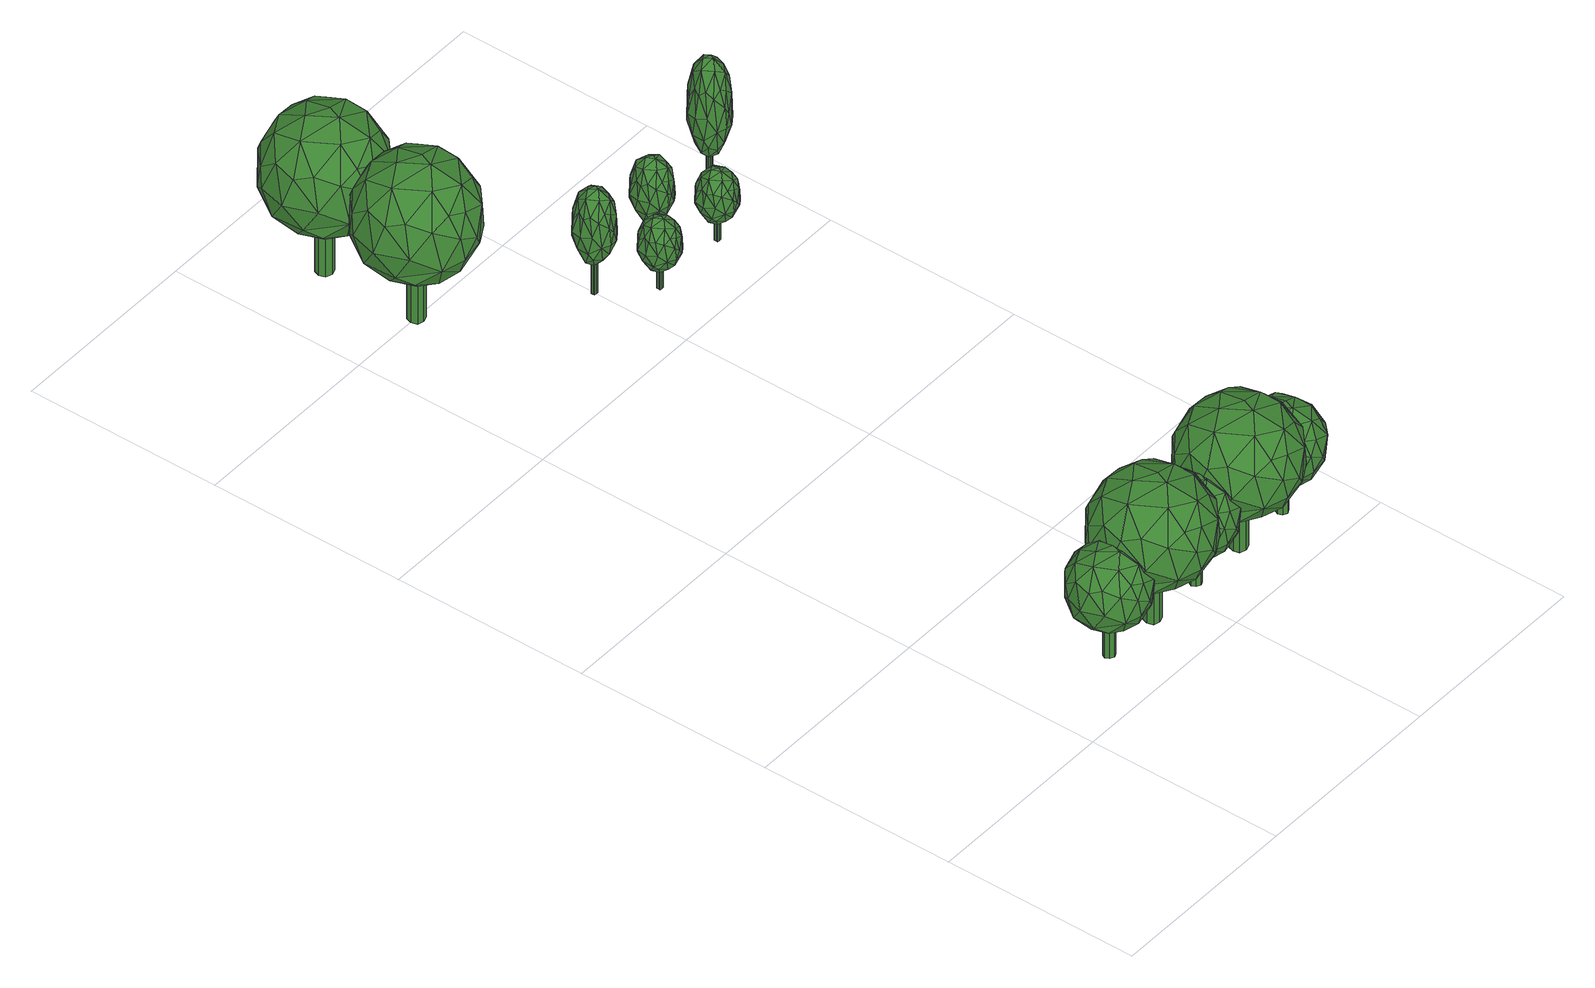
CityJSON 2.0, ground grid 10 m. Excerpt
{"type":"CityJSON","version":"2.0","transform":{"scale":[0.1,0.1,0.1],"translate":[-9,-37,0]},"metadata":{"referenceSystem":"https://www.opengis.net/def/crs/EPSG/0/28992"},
"CityObjects":{
"tree1":{"type":"SolitaryVegetationObject","attributes":{"name":"Alderaan Tree 21","species":"Platanus occidentalis","height":6,"crownDiameter":4},"geometry":[{"type":"MultiSurface","lod":"3","boundaries":[[[0,1,2,3,4,5,6,7]],[[6,8,9,7]],[[5,10,8,6]],[[4,11,10,5]],[[3,12,11,4]],[[2,13,12,3]],[[1,14,13,2]],[[0,15,14,1]],[[7,9,15,0]],[[8,10,11,12,13,14,15,9]],[[16,17,18]],[[19,20,21]],[[22,23,24]],[[25,26,27]],[[16,28,17]],[[18,17,29]],[[30,16,18]],[[31,29,17]],[[32,17,28]],[[19,33,20]],[[21,20,23]],[[34,22,35]],[[36,30,37]],[[38,37,39]],[[40,36,38]],[[41,39,37]],[[42,37,30]],[[43,44,41]],[[45,46,26]],[[47,26,34]],[[48,45,47]],[[25,34,26]],[[27,26,46]],[[49,25,27]],[[50,43,51]],[[52,50,48]],[[53,51,43]],[[54,40,55]],[[56,55,49]],[[28,54,56]],[[57,55,40]],[[58,59,57]],[[60,61,43]],[[30,18,42]],[[62,29,63]],[[48,64,45]],[[54,28,16]],[[32,28,65]],[[27,65,49]],[[46,66,27]],[[67,33,19]],[[68,52,48]],[[34,35,68]],[[21,58,69]],[[38,69,40]],[[39,70,38]],[[59,58,22]],[[25,22,34]],[[53,71,51]],[[18,72,60]],[[45,64,73]],[[74,54,75]],[[44,76,77]],[[44,67,76]],[[78,59,79]],[[72,18,29]],[[30,80,16]],[[31,63,29]],[[66,73,31]],[[20,33,24]],[[70,77,19]],[[81,24,33]],[[36,80,30]],[[40,74,36]],[[41,77,39]],[[45,73,46]],[[68,47,34]],[[50,44,43]],[[48,50,71]],[[81,67,52]],[[71,64,48]],[[61,53,43]],[[72,62,53]],[[54,74,40]],[[65,56,49]],[[69,57,40]],[[60,72,61]],[[42,18,60]],[[64,62,63]],[[73,64,63]],[[75,54,16]],[[80,75,16]],[[76,67,19]],[[77,76,19]],[[35,81,52]],[[79,59,22]],[[25,79,22]],[[49,78,79]],[[32,31,17]],[[66,31,32]],[[70,19,21]],[[24,23,20]],[[35,22,24]],[[38,36,37]],[[42,41,37]],[[60,41,42]],[[47,45,26]],[[52,67,50]],[[53,62,71]],[[56,54,55]],[[57,78,55]],[[57,59,78]],[[27,66,65]],[[66,32,65]],[[68,35,52]],[[38,70,69]],[[70,21,69]],[[31,73,63]],[[66,46,73]],[[58,21,23]],[[70,39,77]],[[23,22,58]],[[81,35,24]],[[36,75,80]],[[36,74,75]],[[41,44,77]],[[60,43,41]],[[68,48,47]],[[25,49,79]],[[50,67,44]],[[71,50,51]],[[81,33,67]],[[71,62,64]],[[61,72,53]],[[72,29,62]],[[65,28,56]],[[55,78,49]],[[69,58,57]]]}]},
"tree2":{"type":"SolitaryVegetationObject","attributes":{"name":"Alderaan Tree 22","species":"Platanus orientalis","height":8,"crownDiameter":6},"geometry":[{"type":"MultiSurface","lod":"3","boundaries":[[[82,83,84,85,86,87,88,89]],[[88,90,91,89]],[[87,92,90,88]],[[86,93,92,87]],[[85,94,93,86]],[[84,95,94,85]],[[83,96,95,84]],[[82,97,96,83]],[[89,91,97,82]],[[90,92,93,94,95,96,97,91]],[[98,99,100]],[[101,102,103]],[[104,105,106]],[[107,108,109]],[[98,110,99]],[[100,99,111]],[[112,98,100]],[[113,111,99]],[[114,99,110]],[[101,115,102]],[[103,102,105]],[[116,104,117]],[[118,112,119]],[[120,119,121]],[[122,118,120]],[[123,121,119]],[[124,119,112]],[[125,126,123]],[[127,128,108]],[[129,108,116]],[[130,127,129]],[[107,116,108]],[[109,108,128]],[[131,107,109]],[[132,125,133]],[[134,132,130]],[[135,133,125]],[[136,122,137]],[[138,137,131]],[[110,136,138]],[[139,137,122]],[[140,141,139]],[[142,143,125]],[[112,100,124]],[[144,111,145]],[[130,146,127]],[[136,110,98]],[[114,110,147]],[[109,147,131]],[[128,148,109]],[[149,115,101]],[[150,134,130]],[[116,117,150]],[[103,140,151]],[[120,151,122]],[[121,152,120]],[[141,140,104]],[[107,104,116]],[[135,153,133]],[[100,154,142]],[[127,146,155]],[[156,136,157]],[[126,158,159]],[[126,149,158]],[[160,141,161]],[[154,100,111]],[[112,162,98]],[[113,145,111]],[[148,155,113]],[[102,115,106]],[[152,159,101]],[[163,106,115]],[[118,162,112]],[[122,156,118]],[[123,159,121]],[[127,155,128]],[[150,129,116]],[[132,126,125]],[[130,132,153]],[[163,149,134]],[[153,146,130]],[[143,135,125]],[[154,144,135]],[[136,156,122]],[[147,138,131]],[[151,139,122]],[[142,154,143]],[[124,100,142]],[[146,144,145]],[[155,146,145]],[[157,136,98]],[[162,157,98]],[[158,149,101]],[[159,158,101]],[[117,163,134]],[[161,141,104]],[[107,161,104]],[[131,160,161]],[[114,113,99]],[[148,113,114]],[[152,101,103]],[[106,105,102]],[[117,104,106]],[[120,118,119]],[[124,123,119]],[[142,123,124]],[[129,127,108]],[[134,149,132]],[[135,144,153]],[[138,136,137]],[[139,160,137]],[[139,141,160]],[[109,148,147]],[[148,114,147]],[[150,117,134]],[[120,152,151]],[[152,103,151]],[[113,155,145]],[[148,128,155]],[[140,103,105]],[[152,121,159]],[[105,104,140]],[[163,117,106]],[[118,157,162]],[[118,156,157]],[[123,126,159]],[[142,125,123]],[[150,130,129]],[[107,131,161]],[[132,149,126]],[[153,132,133]],[[163,115,149]],[[153,144,146]],[[143,154,135]],[[154,111,144]],[[147,110,138]],[[137,160,131]],[[151,140,139]]]}]},
"tree3":{"type":"SolitaryVegetationObject","attributes":{"name":"Alderaan Tree 23","species":"Platanus occidentalis","height":6,"crownDiameter":4},"geometry":[{"type":"MultiSurface","lod":"3","boundaries":[[[164,165,166,167,168,169,170,171]],[[170,172,173,171]],[[169,174,172,170]],[[168,175,174,169]],[[167,176,175,168]],[[166,177,176,167]],[[165,178,177,166]],[[164,179,178,165]],[[171,173,179,164]],[[172,174,175,176,177,178,179,173]],[[180,181,182]],[[183,184,185]],[[186,187,188]],[[189,190,191]],[[180,192,181]],[[182,181,193]],[[194,180,182]],[[195,193,181]],[[196,181,192]],[[183,197,184]],[[185,184,187]],[[198,186,199]],[[200,194,201]],[[202,201,203]],[[204,200,202]],[[205,203,201]],[[206,201,194]],[[207,208,205]],[[209,210,190]],[[211,190,198]],[[212,209,211]],[[189,198,190]],[[191,190,210]],[[213,189,191]],[[214,207,215]],[[216,214,212]],[[217,215,207]],[[218,204,219]],[[220,219,213]],[[192,218,220]],[[221,219,204]],[[222,223,221]],[[224,225,207]],[[194,182,206]],[[226,193,227]],[[212,228,209]],[[218,192,180]],[[196,192,229]],[[191,229,213]],[[210,230,191]],[[231,197,183]],[[232,216,212]],[[198,199,232]],[[185,222,233]],[[202,233,204]],[[203,234,202]],[[223,222,186]],[[189,186,198]],[[217,235,215]],[[182,236,224]],[[209,228,237]],[[238,218,239]],[[208,240,241]],[[208,231,240]],[[242,223,243]],[[236,182,193]],[[194,244,180]],[[195,227,193]],[[230,237,195]],[[184,197,188]],[[234,241,183]],[[245,188,197]],[[200,244,194]],[[204,238,200]],[[205,241,203]],[[209,237,210]],[[232,211,198]],[[214,208,207]],[[212,214,235]],[[245,231,216]],[[235,228,212]],[[225,217,207]],[[236,226,217]],[[218,238,204]],[[229,220,213]],[[233,221,204]],[[224,236,225]],[[206,182,224]],[[228,226,227]],[[237,228,227]],[[239,218,180]],[[244,239,180]],[[240,231,183]],[[241,240,183]],[[199,245,216]],[[243,223,186]],[[189,243,186]],[[213,242,243]],[[196,195,181]],[[230,195,196]],[[234,183,185]],[[188,187,184]],[[199,186,188]],[[202,200,201]],[[206,205,201]],[[224,205,206]],[[211,209,190]],[[216,231,214]],[[217,226,235]],[[220,218,219]],[[221,242,219]],[[221,223,242]],[[191,230,229]],[[230,196,229]],[[232,199,216]],[[202,234,233]],[[234,185,233]],[[195,237,227]],[[230,210,237]],[[222,185,187]],[[234,203,241]],[[187,186,222]],[[245,199,188]],[[200,239,244]],[[200,238,239]],[[205,208,241]],[[224,207,205]],[[232,212,211]],[[189,213,243]],[[214,231,208]],[[235,214,215]],[[245,197,231]],[[235,226,228]],[[225,236,217]],[[236,193,226]],[[229,192,220]],[[219,242,213]],[[233,222,221]]]}]},
"tree4":{"type":"SolitaryVegetationObject","attributes":{"name":"Alderaan Tree 24","species":"Platanus orientalis","height":8,"crownDiameter":6},"geometry":[{"type":"MultiSurface","lod":"3","boundaries":[[[246,247,248,249,250,251,252,253]],[[252,254,255,253]],[[251,256,254,252]],[[250,257,256,251]],[[249,258,257,250]],[[248,259,258,249]],[[247,260,259,248]],[[246,261,260,247]],[[253,255,261,246]],[[254,256,257,258,259,260,261,255]],[[262,263,264]],[[265,266,267]],[[268,269,270]],[[271,272,273]],[[262,274,263]],[[264,263,275]],[[276,262,264]],[[277,275,263]],[[278,263,274]],[[265,279,266]],[[267,266,269]],[[280,268,281]],[[282,276,283]],[[284,283,285]],[[286,282,284]],[[287,285,283]],[[288,283,276]],[[289,290,287]],[[291,292,272]],[[293,272,280]],[[294,291,293]],[[271,280,272]],[[273,272,292]],[[295,271,273]],[[296,289,297]],[[298,296,294]],[[299,297,289]],[[300,286,301]],[[302,301,295]],[[274,300,302]],[[303,301,286]],[[304,305,303]],[[306,307,289]],[[276,264,288]],[[308,275,309]],[[294,310,291]],[[300,274,262]],[[278,274,311]],[[273,311,295]],[[292,312,273]],[[313,279,265]],[[314,298,294]],[[280,281,314]],[[267,304,315]],[[284,315,286]],[[285,316,284]],[[305,304,268]],[[271,268,280]],[[299,317,297]],[[264,318,306]],[[291,310,319]],[[320,300,321]],[[290,322,323]],[[290,313,322]],[[324,305,325]],[[318,264,275]],[[276,326,262]],[[277,309,275]],[[312,319,277]],[[266,279,270]],[[316,323,265]],[[327,270,279]],[[282,326,276]],[[286,320,282]],[[287,323,285]],[[291,319,292]],[[314,293,280]],[[296,290,289]],[[294,296,317]],[[327,313,298]],[[317,310,294]],[[307,299,289]],[[318,308,299]],[[300,320,286]],[[311,302,295]],[[315,303,286]],[[306,318,307]],[[288,264,306]],[[310,308,309]],[[319,310,309]],[[321,300,262]],[[326,321,262]],[[322,313,265]],[[323,322,265]],[[281,327,298]],[[325,305,268]],[[271,325,268]],[[295,324,325]],[[278,277,263]],[[312,277,278]],[[316,265,267]],[[270,269,266]],[[281,268,270]],[[284,282,283]],[[288,287,283]],[[306,287,288]],[[293,291,272]],[[298,313,296]],[[299,308,317]],[[302,300,301]],[[303,324,301]],[[303,305,324]],[[273,312,311]],[[312,278,311]],[[314,281,298]],[[284,316,315]],[[316,267,315]],[[277,319,309]],[[312,292,319]],[[304,267,269]],[[316,285,323]],[[269,268,304]],[[327,281,270]],[[282,321,326]],[[282,320,321]],[[287,290,323]],[[306,289,287]],[[314,294,293]],[[271,295,325]],[[296,313,290]],[[317,296,297]],[[327,279,313]],[[317,308,310]],[[307,318,299]],[[318,275,308]],[[311,274,302]],[[301,324,295]],[[315,304,303]]]}]},
"tree5":{"type":"SolitaryVegetationObject","attributes":{"name":"Alderaan Tree 02","species":"Populus II","height":9,"crownDiameter":6},"geometry":[{"type":"MultiSurface","lod":"3","boundaries":[[[328,329,330,331,332,333,334,335]],[[334,336,337,335]],[[333,338,336,334]],[[332,339,338,333]],[[331,340,339,332]],[[330,341,340,331]],[[329,342,341,330]],[[328,343,342,329]],[[335,337,343,328]],[[336,338,339,340,341,342,343,337]],[[344,345,346]],[[347,348,349]],[[350,351,352]],[[353,354,355]],[[344,356,345]],[[346,345,357]],[[358,344,346]],[[359,357,345]],[[360,345,356]],[[347,361,348]],[[349,348,351]],[[362,350,363]],[[364,358,365]],[[366,365,367]],[[368,364,366]],[[369,367,365]],[[370,365,358]],[[371,372,369]],[[373,374,354]],[[375,354,362]],[[376,373,375]],[[353,362,354]],[[355,354,374]],[[377,353,355]],[[378,371,379]],[[380,378,376]],[[381,379,371]],[[382,368,383]],[[384,383,377]],[[356,382,384]],[[385,383,368]],[[386,387,385]],[[388,389,371]],[[358,346,370]],[[390,357,391]],[[376,392,373]],[[382,356,344]],[[360,356,393]],[[355,393,377]],[[374,394,355]],[[395,361,347]],[[396,380,376]],[[362,363,396]],[[349,386,397]],[[366,397,368]],[[367,398,366]],[[387,386,350]],[[353,350,362]],[[381,399,379]],[[346,400,388]],[[373,392,401]],[[402,382,403]],[[372,404,405]],[[372,395,404]],[[406,387,407]],[[400,346,357]],[[358,408,344]],[[359,391,357]],[[394,401,359]],[[348,361,352]],[[398,405,347]],[[409,352,361]],[[364,408,358]],[[368,402,364]],[[369,405,367]],[[373,401,374]],[[396,375,362]],[[378,372,371]],[[376,378,399]],[[409,395,380]],[[399,392,376]],[[389,381,371]],[[400,390,381]],[[382,402,368]],[[393,384,377]],[[397,385,368]],[[388,400,389]],[[370,346,388]],[[392,390,391]],[[401,392,391]],[[403,382,344]],[[408,403,344]],[[404,395,347]],[[405,404,347]],[[363,409,380]],[[407,387,350]],[[353,407,350]],[[377,406,407]],[[360,359,345]],[[394,359,360]],[[398,347,349]],[[352,351,348]],[[363,350,352]],[[366,364,365]],[[370,369,365]],[[388,369,370]],[[375,373,354]],[[380,395,378]],[[381,390,399]],[[384,382,383]],[[385,406,383]],[[385,387,406]],[[355,394,393]],[[394,360,393]],[[396,363,380]],[[366,398,397]],[[398,349,397]],[[359,401,391]],[[394,374,401]],[[386,349,351]],[[398,367,405]],[[351,350,386]],[[409,363,352]],[[364,403,408]],[[364,402,403]],[[369,372,405]],[[388,371,369]],[[396,376,375]],[[353,377,407]],[[378,395,372]],[[399,378,379]],[[409,361,395]],[[399,390,392]],[[389,400,381]],[[400,357,390]],[[393,356,384]],[[383,406,377]],[[397,386,385]]]}]},
"tree6":{"type":"SolitaryVegetationObject","attributes":{"name":"Alderaan Tree 01","species":"Populus I","height":9,"crownDiameter":6},"geometry":[{"type":"MultiSurface","lod":"3","boundaries":[[[410,411,412,413,414,415,416,417]],[[416,418,419,417]],[[415,420,418,416]],[[414,421,420,415]],[[413,422,421,414]],[[412,423,422,413]],[[411,424,423,412]],[[410,425,424,411]],[[417,419,425,410]],[[418,420,421,422,423,424,425,419]],[[426,427,428]],[[429,430,431]],[[432,433,434]],[[435,436,437]],[[426,438,427]],[[428,427,439]],[[440,426,428]],[[441,439,427]],[[442,427,438]],[[429,443,430]],[[431,430,433]],[[444,432,445]],[[446,440,447]],[[448,447,449]],[[450,446,448]],[[451,449,447]],[[452,447,440]],[[453,454,451]],[[455,456,436]],[[457,436,444]],[[458,455,457]],[[435,444,436]],[[437,436,456]],[[459,435,437]],[[460,453,461]],[[462,460,458]],[[463,461,453]],[[464,450,465]],[[466,465,459]],[[438,464,466]],[[467,465,450]],[[468,469,467]],[[470,471,453]],[[440,428,452]],[[472,439,473]],[[458,474,455]],[[464,438,426]],[[442,438,475]],[[437,475,459]],[[456,476,437]],[[477,443,429]],[[478,462,458]],[[444,445,478]],[[431,468,479]],[[448,479,450]],[[449,480,448]],[[469,468,432]],[[435,432,444]],[[463,481,461]],[[428,482,470]],[[455,474,483]],[[484,464,485]],[[454,486,487]],[[454,477,486]],[[488,469,489]],[[482,428,439]],[[440,490,426]],[[441,473,439]],[[476,483,441]],[[430,443,434]],[[480,487,429]],[[491,434,443]],[[446,490,440]],[[450,484,446]],[[451,487,449]],[[455,483,456]],[[478,457,444]],[[460,454,453]],[[458,460,481]],[[491,477,462]],[[481,474,458]],[[471,463,453]],[[482,472,463]],[[464,484,450]],[[475,466,459]],[[479,467,450]],[[470,482,471]],[[452,428,470]],[[474,472,473]],[[483,474,473]],[[485,464,426]],[[490,485,426]],[[486,477,429]],[[487,486,429]],[[445,491,462]],[[489,469,432]],[[435,489,432]],[[459,488,489]],[[442,441,427]],[[476,441,442]],[[480,429,431]],[[434,433,430]],[[445,432,434]],[[448,446,447]],[[452,451,447]],[[470,451,452]],[[457,455,436]],[[462,477,460]],[[463,472,481]],[[466,464,465]],[[467,488,465]],[[467,469,488]],[[437,476,475]],[[476,442,475]],[[478,445,462]],[[448,480,479]],[[480,431,479]],[[441,483,473]],[[476,456,483]],[[468,431,433]],[[480,449,487]],[[433,432,468]],[[491,445,434]],[[446,485,490]],[[446,484,485]],[[451,454,487]],[[470,453,451]],[[478,458,457]],[[435,459,489]],[[460,477,454]],[[481,460,461]],[[491,443,477]],[[481,472,474]],[[471,482,463]],[[482,439,472]],[[475,438,466]],[[465,488,459]],[[479,468,467]]]}]},
"tree7":{"type":"SolitaryVegetationObject","attributes":{"name":"Alderaan Tree 25","species":"Platanus occidentalis","height":6,"crownDiameter":4},"geometry":[{"type":"MultiSurface","lod":"3","boundaries":[[[492,493,494,495,496,497,498,499]],[[498,500,501,499]],[[497,502,500,498]],[[496,503,502,497]],[[495,504,503,496]],[[494,505,504,495]],[[493,506,505,494]],[[492,507,506,493]],[[499,501,507,492]],[[500,502,503,504,505,506,507,501]],[[508,509,510]],[[511,512,513]],[[514,515,516]],[[517,518,519]],[[508,520,509]],[[510,509,521]],[[522,508,510]],[[523,521,509]],[[524,509,520]],[[511,525,512]],[[513,512,515]],[[526,514,527]],[[528,522,529]],[[530,529,531]],[[532,528,530]],[[533,531,529]],[[534,529,522]],[[535,536,533]],[[537,538,518]],[[539,518,526]],[[540,537,539]],[[517,526,518]],[[519,518,538]],[[541,517,519]],[[542,535,543]],[[544,542,540]],[[545,543,535]],[[546,532,547]],[[548,547,541]],[[520,546,548]],[[549,547,532]],[[550,551,549]],[[552,553,535]],[[522,510,534]],[[554,521,555]],[[540,556,537]],[[546,520,508]],[[524,520,557]],[[519,557,541]],[[538,558,519]],[[559,525,511]],[[560,544,540]],[[526,527,560]],[[513,550,561]],[[530,561,532]],[[531,562,530]],[[551,550,514]],[[517,514,526]],[[545,563,543]],[[510,564,552]],[[537,556,565]],[[566,546,567]],[[536,568,569]],[[536,559,568]],[[570,551,571]],[[564,510,521]],[[522,572,508]],[[523,555,521]],[[558,565,523]],[[512,525,516]],[[562,569,511]],[[573,516,525]],[[528,572,522]],[[532,566,528]],[[533,569,531]],[[537,565,538]],[[560,539,526]],[[542,536,535]],[[540,542,563]],[[573,559,544]],[[563,556,540]],[[553,545,535]],[[564,554,545]],[[546,566,532]],[[557,548,541]],[[561,549,532]],[[552,564,553]],[[534,510,552]],[[556,554,555]],[[565,556,555]],[[567,546,508]],[[572,567,508]],[[568,559,511]],[[569,568,511]],[[527,573,544]],[[571,551,514]],[[517,571,514]],[[541,570,571]],[[524,523,509]],[[558,523,524]],[[562,511,513]],[[516,515,512]],[[527,514,516]],[[530,528,529]],[[534,533,529]],[[552,533,534]],[[539,537,518]],[[544,559,542]],[[545,554,563]],[[548,546,547]],[[549,570,547]],[[549,551,570]],[[519,558,557]],[[558,524,557]],[[560,527,544]],[[530,562,561]],[[562,513,561]],[[523,565,555]],[[558,538,565]],[[550,513,515]],[[562,531,569]],[[515,514,550]],[[573,527,516]],[[528,567,572]],[[528,566,567]],[[533,536,569]],[[552,535,533]],[[560,540,539]],[[517,541,571]],[[542,559,536]],[[563,542,543]],[[573,525,559]],[[563,554,556]],[[553,564,545]],[[564,521,554]],[[557,520,548]],[[547,570,541]],[[561,550,549]]]}]},
"tree8":{"type":"SolitaryVegetationObject","attributes":{"name":"Alderaan Tree 03","species":"Acer japonicum","height":6,"crownDiameter":2},"geometry":[{"type":"MultiSurface","lod":"3","boundaries":[[[574,575,576,577,578,579,580,581]],[[580,582,583,581]],[[579,584,582,580]],[[578,585,584,579]],[[577,586,585,578]],[[576,587,586,577]],[[575,588,587,576]],[[574,589,588,575]],[[581,583,589,574]],[[582,584,585,586,587,588,589,583]],[[590,591,592]],[[593,594,595]],[[596,597,598]],[[599,600,601]],[[590,602,591]],[[592,591,603]],[[604,590,592]],[[605,603,591]],[[606,591,602]],[[593,607,594]],[[595,594,597]],[[608,596,609]],[[610,604,611]],[[612,611,613]],[[614,610,612]],[[615,613,611]],[[616,611,604]],[[617,618,615]],[[619,620,600]],[[621,600,608]],[[622,619,621]],[[599,608,600]],[[601,600,620]],[[623,599,601]],[[624,617,625]],[[626,624,622]],[[627,625,617]],[[628,614,629]],[[630,629,623]],[[602,628,630]],[[631,629,614]],[[632,633,631]],[[634,635,617]],[[604,592,616]],[[636,603,637]],[[622,638,619]],[[628,602,590]],[[606,602,639]],[[601,639,623]],[[620,640,601]],[[641,607,593]],[[642,626,622]],[[608,609,642]],[[595,632,643]],[[612,643,614]],[[613,644,612]],[[633,632,596]],[[599,596,608]],[[627,645,625]],[[592,646,634]],[[619,638,647]],[[648,628,649]],[[618,650,651]],[[618,641,650]],[[652,633,653]],[[646,592,603]],[[604,654,590]],[[605,637,603]],[[640,647,605]],[[594,607,598]],[[644,651,593]],[[655,598,607]],[[610,654,604]],[[614,648,610]],[[615,651,613]],[[619,647,620]],[[642,621,608]],[[624,618,617]],[[622,624,645]],[[655,641,626]],[[645,638,622]],[[635,627,617]],[[646,636,627]],[[628,648,614]],[[639,630,623]],[[643,631,614]],[[634,646,635]],[[616,592,634]],[[638,636,637]],[[647,638,637]],[[649,628,590]],[[654,649,590]],[[650,641,593]],[[651,650,593]],[[609,655,626]],[[653,633,596]],[[599,653,596]],[[623,652,653]],[[606,605,591]],[[640,605,606]],[[644,593,595]],[[598,597,594]],[[609,596,598]],[[612,610,611]],[[616,615,611]],[[634,615,616]],[[621,619,600]],[[626,641,624]],[[627,636,645]],[[630,628,629]],[[631,652,629]],[[631,633,652]],[[601,640,639]],[[640,606,639]],[[642,609,626]],[[612,644,643]],[[644,595,643]],[[605,647,637]],[[640,620,647]],[[632,595,597]],[[644,613,651]],[[597,596,632]],[[655,609,598]],[[610,649,654]],[[610,648,649]],[[615,618,651]],[[634,617,615]],[[642,622,621]],[[599,623,653]],[[624,641,618]],[[645,624,625]],[[655,607,641]],[[645,636,638]],[[635,646,627]],[[646,603,636]],[[639,602,630]],[[629,652,623]],[[643,632,631]]]}]},
"tree9":{"type":"SolitaryVegetationObject","attributes":{"name":"Alderaan Tree 09","species":"Acer negundo","height":4,"crownDiameter":2},"geometry":[{"type":"MultiSurface","lod":"3","boundaries":[[[656,657,658,659,660,661,662,663]],[[662,664,665,663]],[[661,666,664,662]],[[660,667,666,661]],[[659,668,667,660]],[[658,669,668,659]],[[657,670,669,658]],[[656,671,670,657]],[[663,665,671,656]],[[664,666,667,668,669,670,671,665]],[[672,673,674]],[[675,676,677]],[[678,679,680]],[[681,682,683]],[[672,684,673]],[[674,673,685]],[[686,672,674]],[[687,685,673]],[[688,673,684]],[[675,689,676]],[[677,676,679]],[[690,678,691]],[[692,686,693]],[[694,693,695]],[[696,692,694]],[[697,695,693]],[[698,693,686]],[[699,700,697]],[[701,702,682]],[[703,682,690]],[[704,701,703]],[[681,690,682]],[[683,682,702]],[[705,681,683]],[[706,699,707]],[[708,706,704]],[[709,707,699]],[[710,696,711]],[[712,711,705]],[[684,710,712]],[[713,711,696]],[[714,715,713]],[[716,717,699]],[[686,674,698]],[[718,685,719]],[[704,720,701]],[[710,684,672]],[[688,684,721]],[[683,721,705]],[[702,722,683]],[[723,689,675]],[[724,708,704]],[[690,691,724]],[[677,714,725]],[[694,725,696]],[[695,726,694]],[[715,714,678]],[[681,678,690]],[[709,727,707]],[[674,728,716]],[[701,720,729]],[[730,710,731]],[[700,732,733]],[[700,723,732]],[[734,715,735]],[[728,674,685]],[[686,736,672]],[[687,719,685]],[[722,729,687]],[[676,689,680]],[[726,733,675]],[[737,680,689]],[[692,736,686]],[[696,730,692]],[[697,733,695]],[[701,729,702]],[[724,703,690]],[[706,700,699]],[[704,706,727]],[[737,723,708]],[[727,720,704]],[[717,709,699]],[[728,718,709]],[[710,730,696]],[[721,712,705]],[[725,713,696]],[[716,728,717]],[[698,674,716]],[[720,718,719]],[[729,720,719]],[[731,710,672]],[[736,731,672]],[[732,723,675]],[[733,732,675]],[[691,737,708]],[[735,715,678]],[[681,735,678]],[[705,734,735]],[[688,687,673]],[[722,687,688]],[[726,675,677]],[[680,679,676]],[[691,678,680]],[[694,692,693]],[[698,697,693]],[[716,697,698]],[[703,701,682]],[[708,723,706]],[[709,718,727]],[[712,710,711]],[[713,734,711]],[[713,715,734]],[[683,722,721]],[[722,688,721]],[[724,691,708]],[[694,726,725]],[[726,677,725]],[[687,729,719]],[[722,702,729]],[[714,677,679]],[[726,695,733]],[[679,678,714]],[[737,691,680]],[[692,731,736]],[[692,730,731]],[[697,700,733]],[[716,699,697]],[[724,704,703]],[[681,705,735]],[[706,723,700]],[[727,706,707]],[[737,689,723]],[[727,718,720]],[[717,728,709]],[[728,685,718]],[[721,684,712]],[[711,734,705]],[[725,714,713]]]}]},
"tree10":{"type":"SolitaryVegetationObject","attributes":{"name":"Alderaan Tree 04","species":"Acer japonicum","height":5,"crownDiameter":2},"geometry":[{"type":"MultiSurface","lod":"3","boundaries":[[[738,739,740,741,742,743,744,745]],[[744,746,747,745]],[[743,748,746,744]],[[742,749,748,743]],[[741,750,749,742]],[[740,751,750,741]],[[739,752,751,740]],[[738,753,752,739]],[[745,747,753,738]],[[746,748,749,750,751,752,753,747]],[[754,755,756]],[[757,758,759]],[[760,761,762]],[[763,764,765]],[[754,766,755]],[[756,755,767]],[[768,754,756]],[[769,767,755]],[[770,755,766]],[[757,771,758]],[[759,758,761]],[[772,760,773]],[[774,768,775]],[[776,775,777]],[[778,774,776]],[[779,777,775]],[[780,775,768]],[[781,782,779]],[[783,784,764]],[[785,764,772]],[[786,783,785]],[[763,772,764]],[[765,764,784]],[[787,763,765]],[[788,781,789]],[[790,788,786]],[[791,789,781]],[[792,778,793]],[[794,793,787]],[[766,792,794]],[[795,793,778]],[[796,797,795]],[[798,799,781]],[[768,756,780]],[[800,767,801]],[[786,802,783]],[[792,766,754]],[[770,766,803]],[[765,803,787]],[[784,804,765]],[[805,771,757]],[[806,790,786]],[[772,773,806]],[[759,796,807]],[[776,807,778]],[[777,808,776]],[[797,796,760]],[[763,760,772]],[[791,809,789]],[[756,810,798]],[[783,802,811]],[[812,792,813]],[[782,814,815]],[[782,805,814]],[[816,797,817]],[[810,756,767]],[[768,818,754]],[[769,801,767]],[[804,811,769]],[[758,771,762]],[[808,815,757]],[[819,762,771]],[[774,818,768]],[[778,812,774]],[[779,815,777]],[[783,811,784]],[[806,785,772]],[[788,782,781]],[[786,788,809]],[[819,805,790]],[[809,802,786]],[[799,791,781]],[[810,800,791]],[[792,812,778]],[[803,794,787]],[[807,795,778]],[[798,810,799]],[[780,756,798]],[[802,800,801]],[[811,802,801]],[[813,792,754]],[[818,813,754]],[[814,805,757]],[[815,814,757]],[[773,819,790]],[[817,797,760]],[[763,817,760]],[[787,816,817]],[[770,769,755]],[[804,769,770]],[[808,757,759]],[[762,761,758]],[[773,760,762]],[[776,774,775]],[[780,779,775]],[[798,779,780]],[[785,783,764]],[[790,805,788]],[[791,800,809]],[[794,792,793]],[[795,816,793]],[[795,797,816]],[[765,804,803]],[[804,770,803]],[[806,773,790]],[[776,808,807]],[[808,759,807]],[[769,811,801]],[[804,784,811]],[[796,759,761]],[[808,777,815]],[[761,760,796]],[[819,773,762]],[[774,813,818]],[[774,812,813]],[[779,782,815]],[[798,781,779]],[[806,786,785]],[[763,787,817]],[[788,805,782]],[[809,788,789]],[[819,771,805]],[[809,800,802]],[[799,810,791]],[[810,767,800]],[[803,766,794]],[[793,816,787]],[[807,796,795]]]}]},
"tree11":{"type":"SolitaryVegetationObject","attributes":{"name":"Alderaan Tree 10","species":"Acer negundo","height":4,"crownDiameter":2},"geometry":[{"type":"MultiSurface","lod":"3","boundaries":[[[820,821,822,823,824,825,826,827]],[[826,828,829,827]],[[825,830,828,826]],[[824,831,830,825]],[[823,832,831,824]],[[822,833,832,823]],[[821,834,833,822]],[[820,835,834,821]],[[827,829,835,820]],[[828,830,831,832,833,834,835,829]],[[836,837,838]],[[839,840,841]],[[842,843,844]],[[845,846,847]],[[836,848,837]],[[838,837,849]],[[850,836,838]],[[851,849,837]],[[852,837,848]],[[839,853,840]],[[841,840,843]],[[854,842,855]],[[856,850,857]],[[858,857,859]],[[860,856,858]],[[861,859,857]],[[862,857,850]],[[863,864,861]],[[865,866,846]],[[867,846,854]],[[868,865,867]],[[845,854,846]],[[847,846,866]],[[869,845,847]],[[870,863,871]],[[872,870,868]],[[873,871,863]],[[874,860,875]],[[876,875,869]],[[848,874,876]],[[877,875,860]],[[878,879,877]],[[880,881,863]],[[850,838,862]],[[882,849,883]],[[868,884,865]],[[874,848,836]],[[852,848,885]],[[847,885,869]],[[866,886,847]],[[887,853,839]],[[888,872,868]],[[854,855,888]],[[841,878,889]],[[858,889,860]],[[859,890,858]],[[879,878,842]],[[845,842,854]],[[873,891,871]],[[838,892,880]],[[865,884,893]],[[894,874,895]],[[864,896,897]],[[864,887,896]],[[898,879,899]],[[892,838,849]],[[850,900,836]],[[851,883,849]],[[886,893,851]],[[840,853,844]],[[890,897,839]],[[901,844,853]],[[856,900,850]],[[860,894,856]],[[861,897,859]],[[865,893,866]],[[888,867,854]],[[870,864,863]],[[868,870,891]],[[901,887,872]],[[891,884,868]],[[881,873,863]],[[892,882,873]],[[874,894,860]],[[885,876,869]],[[889,877,860]],[[880,892,881]],[[862,838,880]],[[884,882,883]],[[893,884,883]],[[895,874,836]],[[900,895,836]],[[896,887,839]],[[897,896,839]],[[855,901,872]],[[899,879,842]],[[845,899,842]],[[869,898,899]],[[852,851,837]],[[886,851,852]],[[890,839,841]],[[844,843,840]],[[855,842,844]],[[858,856,857]],[[862,861,857]],[[880,861,862]],[[867,865,846]],[[872,887,870]],[[873,882,891]],[[876,874,875]],[[877,898,875]],[[877,879,898]],[[847,886,885]],[[886,852,885]],[[888,855,872]],[[858,890,889]],[[890,841,889]],[[851,893,883]],[[886,866,893]],[[878,841,843]],[[890,859,897]],[[843,842,878]],[[901,855,844]],[[856,895,900]],[[856,894,895]],[[861,864,897]],[[880,863,861]],[[888,868,867]],[[845,869,899]],[[870,887,864]],[[891,870,871]],[[901,853,887]],[[891,882,884]],[[881,892,873]],[[892,849,882]],[[885,848,876]],[[875,898,869]],[[889,878,877]]]}]},
"tree12":{"type":"SolitaryVegetationObject","attributes":{"name":"Alderaan Tree 05","species":"Acer japonicum","height":8,"crownDiameter":2},"geometry":[{"type":"MultiSurface","lod":"3","boundaries":[[[902,903,904,905,906,907,908,909]],[[908,910,911,909]],[[907,912,910,908]],[[906,913,912,907]],[[905,914,913,906]],[[904,915,914,905]],[[903,916,915,904]],[[902,917,916,903]],[[909,911,917,902]],[[910,912,913,914,915,916,917,911]],[[918,919,920]],[[921,922,923]],[[924,925,926]],[[927,928,929]],[[918,930,919]],[[920,919,931]],[[932,918,920]],[[933,931,919]],[[934,919,930]],[[921,935,922]],[[923,922,925]],[[936,924,937]],[[938,932,939]],[[940,939,941]],[[942,938,940]],[[943,941,939]],[[944,939,932]],[[945,946,943]],[[947,948,928]],[[949,928,936]],[[950,947,949]],[[927,936,928]],[[929,928,948]],[[951,927,929]],[[952,945,953]],[[954,952,950]],[[955,953,945]],[[956,942,957]],[[958,957,951]],[[930,956,958]],[[959,957,942]],[[960,961,959]],[[962,963,945]],[[932,920,944]],[[964,931,965]],[[950,966,947]],[[956,930,918]],[[934,930,967]],[[929,967,951]],[[948,968,929]],[[969,935,921]],[[970,954,950]],[[936,937,970]],[[923,960,971]],[[940,971,942]],[[941,972,940]],[[961,960,924]],[[927,924,936]],[[955,973,953]],[[920,974,962]],[[947,966,975]],[[976,956,977]],[[946,978,979]],[[946,969,978]],[[980,961,981]],[[974,920,931]],[[932,982,918]],[[933,965,931]],[[968,975,933]],[[922,935,926]],[[972,979,921]],[[983,926,935]],[[938,982,932]],[[942,976,938]],[[943,979,941]],[[947,975,948]],[[970,949,936]],[[952,946,945]],[[950,952,973]],[[983,969,954]],[[973,966,950]],[[963,955,945]],[[974,964,955]],[[956,976,942]],[[967,958,951]],[[971,959,942]],[[962,974,963]],[[944,920,962]],[[966,964,965]],[[975,966,965]],[[977,956,918]],[[982,977,918]],[[978,969,921]],[[979,978,921]],[[937,983,954]],[[981,961,924]],[[927,981,924]],[[951,980,981]],[[934,933,919]],[[968,933,934]],[[972,921,923]],[[926,925,922]],[[937,924,926]],[[940,938,939]],[[944,943,939]],[[962,943,944]],[[949,947,928]],[[954,969,952]],[[955,964,973]],[[958,956,957]],[[959,980,957]],[[959,961,980]],[[929,968,967]],[[968,934,967]],[[970,937,954]],[[940,972,971]],[[972,923,971]],[[933,975,965]],[[968,948,975]],[[960,923,925]],[[972,941,979]],[[925,924,960]],[[983,937,926]],[[938,977,982]],[[938,976,977]],[[943,946,979]],[[962,945,943]],[[970,950,949]],[[927,951,981]],[[952,969,946]],[[973,952,953]],[[983,935,969]],[[973,964,966]],[[963,974,955]],[[974,931,964]],[[967,930,958]],[[957,980,951]],[[971,960,959]]]}]}
},
"vertices":[
[52,28,0],[50,27,0],[48,28,0],[47,30,0],[48,32,0],[50,33,0],[52,32,0],[53,30,0],[52,32,18],[53,30,18],[50,33,18],[48,32,18],[47,30,18],[48,28,18],[50,27,18],[52,28,18],[60,47,33],[51,50,39],[60,47,44],[60,13,45],[53,10,39],[58,13,32],[40,13,33],[48,11,33],[46,11,43],[33,25,29],[30,30,38],[33,36,29],[50,47,28],[49,48,49],[67,40,40],[42,48,42],[42,47,32],[51,12,49],[33,19,39],[39,15,47],[68,33,30],[70,30,40],[67,24,29],[67,21,38],[60,29,21],[68,28,49],[67,38,47],[60,31,57],[63,24,54],[33,35,50],[33,39,38],[32,27,48],[39,30,57],[39,31,21],[51,25,60],[53,30,60],[44,20,57],[53,38,58],[55,40,21],[50,30,18],[47,38,20],[53,22,20],[50,14,26],[45,18,23],[63,40,52],[58,40,56],[46,43,55],[40,46,47],[39,40,54],[41,40,23],[37,44,34],[54,17,55],[35,22,50],[59,20,23],[63,16,34],[46,34,59],[55,46,51],[34,41,45],[61,35,22],[63,40,26],[61,18,51],[66,19,45],[43,24,20],[37,20,26],[66,41,33],[45,14,51],
[83,27,0],[80,26,0],[77,27,0],[76,30,0],[77,33,0],[80,34,0],[83,33,0],[84,30,0],[83,33,24],[84,30,24],[80,34,24],[77,33,24],[76,30,24],[77,27,24],[80,26,24],[83,27,24],[94,55,44],[81,60,52],[95,55,59],[94,5,60],[84,0,52],[91,4,43],[66,5,44],[77,1,45],[74,1,57],[55,22,39],[50,30,51],[55,39,39],[80,56,37],[79,56,65],[106,46,53],[68,57,56],[69,56,43],[81,4,65],[55,14,52],[63,8,63],[107,34,40],[110,30,53],[105,21,39],[106,16,51],[96,29,28],[107,28,65],[105,41,62],[96,31,76],[99,22,73],[55,37,66],[54,44,51],[53,26,64],[63,30,76],[63,31,29],[81,23,80],[84,30,80],[72,15,76],[84,43,78],[87,45,28],[79,30,23],[76,43,26],[84,17,26],[80,6,35],[73,12,31],[100,45,69],[92,45,74],[74,50,73],[65,53,63],[64,45,72],[67,45,31],[60,51,45],[86,10,73],[57,18,67],[93,15,31],[100,9,45],[74,36,79],[88,54,67],[56,46,60],[96,38,29],[100,45,35],[97,13,68],[104,14,60],[69,21,27],[60,15,35],[104,46,44],[72,6,67],
[112,28,0],[110,27,0],[108,28,0],[107,30,0],[108,32,0],[110,33,0],[112,32,0],[113,30,0],[112,32,18],[113,30,18],[110,33,18],[108,32,18],[107,30,18],[108,28,18],[110,27,18],[112,28,18],[120,47,33],[111,50,39],[120,47,44],[120,13,45],[113,10,39],[118,13,32],[100,13,33],[108,11,33],[106,11,43],[93,25,29],[90,30,38],[93,36,29],[110,47,28],[109,48,49],[127,40,40],[102,48,42],[102,47,32],[111,12,49],[93,19,39],[99,15,47],[128,33,30],[130,30,40],[127,24,29],[127,21,38],[120,29,21],[128,28,49],[127,38,47],[120,31,57],[123,24,54],[93,35,50],[93,39,38],[92,27,48],[99,30,57],[99,31,21],[111,25,60],[113,30,60],[104,20,57],[113,38,58],[115,40,21],[110,30,18],[107,38,20],[113,22,20],[110,14,26],[105,18,23],[123,40,52],[118,40,56],[106,43,55],[100,46,47],[99,40,54],[101,40,23],[97,44,34],[114,17,55],[95,22,50],[119,20,23],[123,16,34],[106,34,59],[115,46,51],[94,41,45],[121,35,22],[123,40,26],[121,18,51],[126,19,45],[103,24,20],[97,20,26],[126,41,33],[105,14,51],
[143,27,0],[140,26,0],[137,27,0],[136,30,0],[137,33,0],[140,34,0],[143,33,0],[144,30,0],[143,33,24],[144,30,24],[140,34,24],[137,33,24],[136,30,24],[137,27,24],[140,26,24],[143,27,24],[154,55,44],[141,60,52],[155,55,59],[154,5,60],[144,0,52],[151,4,43],[126,5,44],[137,1,45],[134,1,57],[115,22,39],[110,30,51],[115,39,39],[140,56,37],[139,56,65],[166,46,53],[128,57,56],[129,56,43],[141,4,65],[115,14,52],[123,8,63],[167,34,40],[170,30,53],[165,21,39],[166,16,51],[156,29,28],[167,28,65],[165,41,62],[156,31,76],[159,22,73],[115,37,66],[114,44,51],[113,26,64],[123,30,76],[123,31,29],[141,23,80],[144,30,80],[132,15,76],[144,43,78],[147,45,28],[139,30,23],[136,43,26],[144,17,26],[140,6,35],[133,12,31],[160,45,69],[152,45,74],[134,50,73],[125,53,63],[124,45,72],[127,45,31],[120,51,45],[146,10,73],[117,18,67],[153,15,31],[160,9,45],[134,36,79],[148,54,67],[116,46,60],[156,38,29],[160,45,35],[157,13,68],[164,14,60],[129,21,27],[120,15,35],[164,46,44],[132,6,67],
[43,397,0],[40,396,0],[37,397,0],[36,400,0],[37,403,0],[40,404,0],[43,403,0],[44,400,0],[43,403,27],[44,400,27],[40,404,27],[37,403,27],[36,400,27],[37,397,27],[40,396,27],[43,397,27],[54,425,49],[41,430,59],[55,425,66],[54,375,68],[44,370,59],[51,374,49],[26,375,49],[37,371,50],[34,371,64],[15,392,44],[10,400,57],[15,409,43],[40,426,41],[39,426,73],[66,416,59],[28,427,63],[29,426,49],[41,374,73],[15,384,58],[23,378,71],[67,404,45],[70,400,60],[65,391,43],[66,386,57],[56,399,31],[67,398,73],[65,411,70],[56,401,86],[59,392,82],[15,407,74],[14,414,57],[13,396,72],[23,400,85],[23,401,32],[41,393,90],[44,400,90],[32,385,85],[44,413,87],[47,415,32],[39,400,26],[36,413,30],[44,387,30],[40,376,39],[33,382,34],[60,415,77],[52,415,83],[34,420,82],[25,423,71],[24,415,81],[27,415,35],[20,421,50],[46,380,82],[17,388,75],[53,385,35],[60,379,50],[34,406,89],[48,424,76],[16,416,67],[56,408,33],[60,415,40],[57,383,77],[64,384,67],[29,391,30],[20,385,40],[64,416,50],[32,376,76],
[43,447,0],[40,446,0],[37,447,0],[36,450,0],[37,453,0],[40,454,0],[43,453,0],[44,450,0],[43,453,27],[44,450,27],[40,454,27],[37,453,27],[36,450,27],[37,447,27],[40,446,27],[43,447,27],[54,475,49],[41,480,59],[55,475,66],[54,425,68],[44,420,59],[51,424,49],[26,425,49],[37,421,50],[34,421,64],[15,442,44],[10,450,57],[15,459,43],[40,476,41],[39,476,73],[66,466,59],[28,477,63],[29,476,49],[41,424,73],[15,434,58],[23,428,71],[67,454,45],[70,450,60],[65,441,43],[66,436,57],[56,449,31],[67,448,73],[65,461,70],[56,451,86],[59,442,82],[15,457,74],[14,464,57],[13,446,72],[23,450,85],[23,451,32],[41,443,90],[44,450,90],[32,435,85],[44,463,87],[47,465,32],[39,450,26],[36,463,30],[44,437,30],[40,426,39],[33,432,34],[60,465,77],[52,465,83],[34,470,82],[25,473,71],[24,465,81],[27,465,35],[20,471,50],[46,430,82],[17,438,75],[53,435,35],[60,429,50],[34,456,89],[48,474,76],[16,466,67],[56,458,33],[60,465,40],[57,433,77],[64,434,67],[29,441,30],[20,435,40],[64,466,50],[32,426,76],
[172,28,0],[170,27,0],[168,28,0],[167,30,0],[168,32,0],[170,33,0],[172,32,0],[173,30,0],[172,32,18],[173,30,18],[170,33,18],[168,32,18],[167,30,18],[168,28,18],[170,27,18],[172,28,18],[180,47,33],[171,50,39],[180,47,44],[180,13,45],[173,10,39],[178,13,32],[160,13,33],[168,11,33],[166,11,43],[153,25,29],[150,30,38],[153,36,29],[170,47,28],[169,48,49],[187,40,40],[162,48,42],[162,47,32],[171,12,49],[153,19,39],[159,15,47],[188,33,30],[190,30,40],[187,24,29],[187,21,38],[180,29,21],[188,28,49],[187,38,47],[180,31,57],[183,24,54],[153,35,50],[153,39,38],[152,27,48],[159,30,57],[159,31,21],[171,25,60],[173,30,60],[164,20,57],[173,38,58],[175,40,21],[170,30,18],[167,38,20],[173,22,20],[170,14,26],[165,18,23],[183,40,52],[178,40,56],[166,43,55],[160,46,47],[159,40,54],[161,40,23],[157,44,34],[174,17,55],[155,22,50],[179,20,23],[183,16,34],[166,34,59],[175,46,51],[154,41,45],[181,35,22],[183,40,26],[181,18,51],[186,19,45],[163,24,20],[157,20,26],[186,41,33],[165,14,51],
[101,349,0],[100,349,0],[99,349,0],[99,350,0],[99,351,0],[100,351,0],[101,351,0],[101,350,0],[101,351,18],[101,350,18],[100,351,18],[99,351,18],[99,350,18],[99,349,18],[100,349,18],[101,349,18],[105,358,33],[100,360,39],[105,358,44],[105,342,45],[101,340,39],[104,341,32],[95,342,33],[99,340,33],[98,340,43],[92,347,29],[90,350,38],[92,353,29],[100,359,28],[100,359,49],[109,355,40],[96,359,42],[96,359,32],[100,341,49],[92,345,39],[94,343,47],[109,351,30],[110,350,40],[108,347,29],[109,345,38],[105,350,21],[109,349,49],[108,354,47],[105,350,57],[106,347,54],[92,352,50],[91,355,38],[91,349,48],[94,350,57],[94,350,21],[100,348,60],[101,350,60],[97,345,57],[101,354,58],[102,355,21],[100,350,18],[99,354,20],[101,346,20],[100,342,26],[98,344,23],[107,355,52],[104,355,56],[98,357,55],[95,358,47],[95,355,54],[96,355,23],[93,357,34],[102,343,55],[92,346,50],[104,345,23],[107,343,34],[98,352,59],[103,358,51],[92,355,45],[105,353,22],[107,355,26],[106,344,51],[108,345,45],[96,347,20],[93,345,26],[108,355,33],[97,342,51],
[121,329,0],[120,329,0],[119,329,0],[119,330,0],[119,331,0],[120,331,0],[121,331,0],[121,330,0],[121,331,12],[121,330,12],[120,331,12],[119,331,12],[119,330,12],[119,329,12],[120,329,12],[121,329,12],[125,338,22],[120,340,26],[125,338,29],[125,322,30],[121,320,26],[124,321,22],[115,322,22],[119,320,22],[118,320,29],[112,327,19],[110,330,25],[112,333,19],[120,339,18],[120,339,33],[129,335,26],[116,339,28],[116,339,22],[120,321,33],[112,325,26],[114,323,32],[129,331,20],[130,330,27],[128,327,19],[129,325,25],[125,330,14],[129,329,32],[128,334,31],[125,330,38],[126,327,36],[112,332,33],[111,335,25],[111,329,32],[114,330,38],[114,330,14],[120,328,40],[121,330,40],[117,325,38],[121,334,39],[122,335,14],[120,330,12],[119,334,13],[121,326,13],[120,322,17],[118,324,15],[127,335,34],[124,335,37],[118,337,36],[115,338,31],[115,335,36],[116,335,16],[113,337,22],[122,323,36],[112,326,33],[124,325,16],[127,323,22],[118,332,40],[123,338,34],[112,335,30],[125,333,15],[127,335,18],[126,324,34],[128,325,30],[116,327,13],[113,325,18],[128,335,22],[117,322,34],
[141,349,0],[140,349,0],[139,349,0],[139,350,0],[139,351,0],[140,351,0],[141,351,0],[141,350,0],[141,351,15],[141,350,15],[140,351,15],[139,351,15],[139,350,15],[139,349,15],[140,349,15],[141,349,15],[145,358,27],[140,360,33],[145,358,37],[145,342,38],[141,340,33],[144,341,27],[135,342,27],[139,340,28],[138,340,36],[132,347,24],[130,350,32],[132,353,24],[140,359,23],[140,359,41],[149,355,33],[136,359,35],[136,359,27],[140,341,41],[132,345,32],[134,343,39],[149,351,25],[150,350,33],[148,347,24],[149,345,32],[145,350,17],[149,349,40],[148,354,39],[145,350,48],[146,347,45],[132,352,41],[131,355,32],[131,349,40],[134,350,47],[134,350,18],[140,348,50],[141,350,50],[137,345,47],[141,354,48],[142,355,18],[140,350,15],[139,354,17],[141,346,17],[140,342,22],[138,344,19],[147,355,43],[144,355,46],[138,357,46],[135,358,39],[135,355,45],[136,355,19],[133,357,28],[142,343,46],[132,346,42],[144,345,19],[147,343,28],[138,352,50],[143,358,42],[132,355,37],[145,353,18],[147,355,22],[146,344,43],[148,345,37],[136,347,17],[133,345,22],[148,355,28],[137,342,42],
[161,329,0],[160,329,0],[159,329,0],[159,330,0],[159,331,0],[160,331,0],[161,331,0],[161,330,0],[161,331,12],[161,330,12],[160,331,12],[159,331,12],[159,330,12],[159,329,12],[160,329,12],[161,329,12],[165,338,22],[160,340,26],[165,338,29],[165,322,30],[161,320,26],[164,321,22],[155,322,22],[159,320,22],[158,320,29],[152,327,19],[150,330,25],[152,333,19],[160,339,18],[160,339,33],[169,335,26],[156,339,28],[156,339,22],[160,321,33],[152,325,26],[154,323,32],[169,331,20],[170,330,27],[168,327,19],[169,325,25],[165,330,14],[169,329,32],[168,334,31],[165,330,38],[166,327,36],[152,332,33],[151,335,25],[151,329,32],[154,330,38],[154,330,14],[160,328,40],[161,330,40],[157,325,38],[161,334,39],[162,335,14],[160,330,12],[159,334,13],[161,326,13],[160,322,17],[158,324,15],[167,335,34],[164,335,37],[158,337,36],[155,338,31],[155,335,36],[156,335,16],[153,337,22],[162,323,36],[152,326,33],[164,325,16],[167,323,22],[158,332,40],[163,338,34],[152,335,30],[165,333,15],[167,335,18],[166,324,34],[168,325,30],[156,327,13],[153,325,18],[168,335,22],[157,322,34],
[181,349,0],[180,349,0],[179,349,0],[179,350,0],[179,351,0],[180,351,0],[181,351,0],[181,350,0],[181,351,24],[181,350,24],[180,351,24],[179,351,24],[179,350,24],[179,349,24],[180,349,24],[181,349,24],[185,358,44],[180,360,52],[185,358,59],[185,342,60],[181,340,52],[184,341,43],[175,342,44],[179,340,45],[178,340,57],[172,347,39],[170,350,51],[172,353,39],[180,359,37],[180,359,65],[189,355,53],[176,359,56],[176,359,43],[180,341,65],[172,345,52],[174,343,63],[189,351,40],[190,350,53],[188,347,39],[189,345,51],[185,350,28],[189,349,65],[188,354,62],[185,350,76],[186,347,73],[172,352,66],[171,355,51],[171,349,64],[174,350,76],[174,350,29],[180,348,80],[181,350,80],[177,345,76],[181,354,78],[182,355,28],[180,350,23],[179,354,26],[181,346,26],[180,342,35],[178,344,31],[187,355,69],[184,355,74],[178,357,73],[175,358,63],[175,355,72],[176,355,31],[173,357,45],[182,343,73],[172,346,67],[184,345,31],[187,343,45],[178,352,79],[183,358,67],[172,355,60],[185,353,29],[187,355,35],[186,344,68],[188,345,60],[176,347,27],[173,345,35],[188,355,44],[177,342,67]
]}
